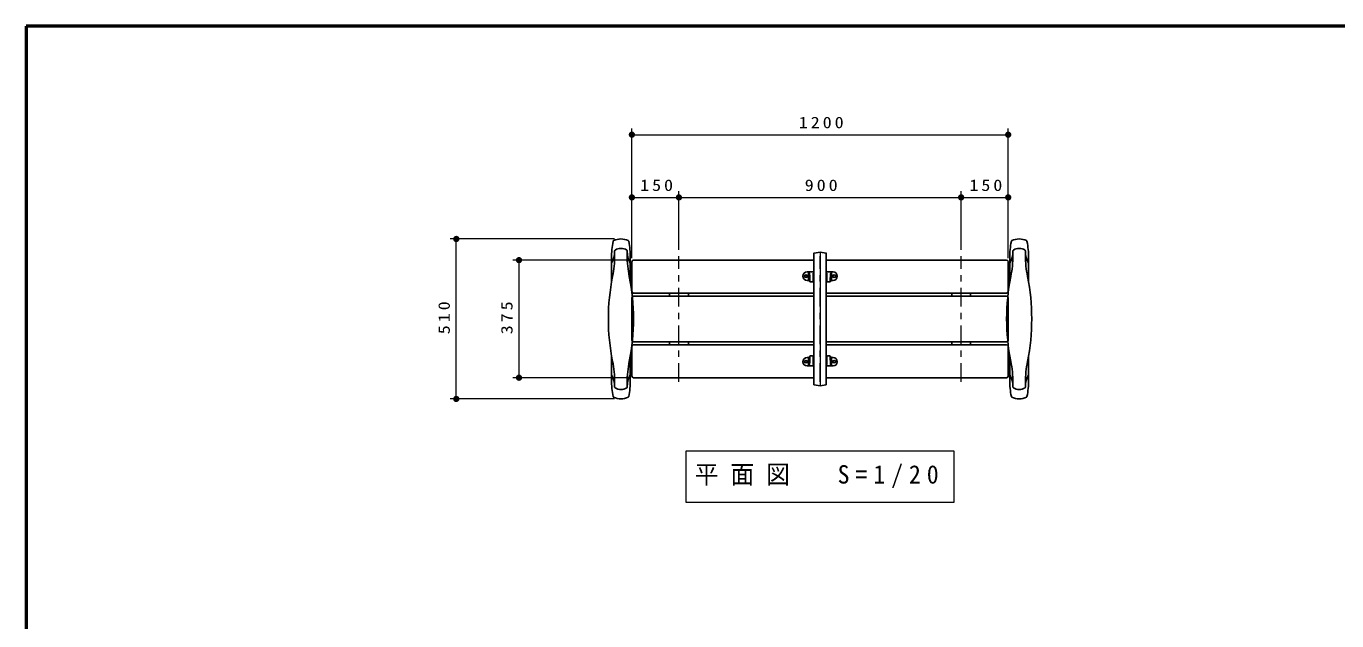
# Model space of a CAD drawing. Units: millimetres on the paper, scale 1:20. Extents: x -385 to 0, y 0 to 267.
# Drawn here: x -385 to -176, y 172.2 to 267 of the extents above; entities that cross this region are included whole.
import ezdxf

# ---------------------------------------------------------------- set-up
doc = ezdxf.new("R2010")
doc.units = ezdxf.units.MM
doc.linetypes.add('USER2', pattern=[6, 3, -1, 1, -1])
doc.layers.add('1_20', color=7, linetype='Continuous', lineweight=25)
doc.layers.add('LY_3', color=7, linetype='Continuous', lineweight=13)
doc.styles.add('ＭＳ ゴシック', font='')
doc.styles.get('ＭＳ ゴシック').set_extended_font_data('MS Gothic')

# ---------------------------------------------------------------- blocks, each defined once
blk = doc.blocks.new('filled_dot')
at = {"color": 0, "linetype": 'Continuous', "lineweight": -2, "const_width": 1.25}
blk.add_lwpolyline([(-0.625, 0, 1), (0.625, 0, 1)], format="xyb", close=True, dxfattribs=at)

msp = doc.modelspace()

# ---------------------------------------------------------------- linework, layer by layer
at = {"layer": '1_20', "lineweight": 13}
for p, q in [((-288.425, 230.033), (-288.425, 250.704)), ((-288.425, 249.704), (-228.425, 249.704)), ((-228.425, 230.033), (-228.425, 250.704)), ((-280.925, 231.357), (-280.925, 240.704)), ((-235.925, 231.357), (-235.925, 240.704)), ((-288.425, 239.704), (-280.925, 239.704)), ((-280.925, 239.704), (-235.925, 239.704)), ((-235.925, 239.704), (-228.425, 239.704)), ((-291.175, 233.083), (-317.425, 233.083)), ((-316.425, 207.574), (-316.425, 233.083)), ((-289.175, 229.704), (-307.425, 229.704)), ((-306.425, 210.954), (-306.425, 229.704)), ((-289.175, 210.954), (-307.425, 210.954)), ((-291.175, 207.574), (-317.425, 207.574)), ((-279.825, 199.257), (-279.825, 191.123)), ((-237.025, 199.257), (-279.825, 199.257)), ((-237.025, 191.123), (-237.025, 199.257)), ((-279.825, 191.123), (-237.025, 191.123))]:
    msp.add_line(p, q, dxfattribs=at)
at = {"layer": '1_20', "color": 4}
for p, q in [((-291.675, 230.068), (-291.675, 226.183)), ((-291.175, 231.185), (-291.175, 230.44)), ((-289.175, 231.185), (-289.175, 230.44)), ((-288.675, 230.068), (-288.675, 226.183)), ((-228.175, 230.068), (-228.175, 226.183)), ((-227.675, 231.185), (-227.675, 230.44)), ((-225.675, 231.185), (-225.675, 230.44)), ((-225.175, 230.068), (-225.175, 226.183)), ((-291.675, 210.59), (-291.675, 214.474)), ((-288.675, 210.59), (-288.675, 214.474)), ((-228.175, 210.59), (-228.175, 214.474)), ((-225.175, 210.59), (-225.175, 214.474)), ((-291.175, 209.472), (-291.175, 210.217)), ((-289.175, 209.472), (-289.175, 210.217)), ((-227.675, 209.472), (-227.675, 210.217)), ((-225.675, 209.472), (-225.675, 210.217))]:
    msp.add_line(p, q, dxfattribs=at)
at = {"layer": '1_20', "linetype": 'USER2', "lineweight": 13}
for p, q in [((-280.925, 210.3), (-280.925, 230.357)), ((-258.425, 210.3), (-258.425, 230.357)), ((-235.925, 210.3), (-235.925, 230.357))]:
    msp.add_line(p, q, dxfattribs=at)
at = {"layer": '1_20', "color": 110}
for p, q in [((-259.425, 209.872), (-259.425, 230.786)), ((-258.425, 230.979), (-259.382, 230.835)), ((-258.425, 230.979), (-257.467, 230.835)), ((-257.425, 230.786), (-257.425, 209.872)), ((-260.5, 227.829), (-259.425, 227.829)), ((-257.425, 227.829), (-256.35, 227.829)), ((-260.5, 226.479), (-260.185, 226.479)), ((-260.257, 227.717), (-260.257, 226.58)), ((-260.163, 226.465), (-260.066, 226.282)), ((-260.061, 226.804), (-260.061, 226.387)), ((-259.621, 226.229), (-259.978, 226.229)), ((-259.521, 226.329), (-259.521, 227.571)), ((-259.471, 227.621), (-259.425, 227.621)), ((-259.425, 227.186), (-259.471, 227.186)), ((-257.425, 227.621), (-257.379, 227.621)), ((-257.379, 227.186), (-257.425, 227.186)), ((-257.329, 226.329), (-257.329, 227.571)), ((-257.229, 226.229), (-256.872, 226.229)), ((-256.789, 226.804), (-256.789, 226.387)), ((-256.687, 226.465), (-256.783, 226.282)), ((-256.35, 226.479), (-256.664, 226.479)), ((-256.593, 227.717), (-256.593, 226.58)), ((-260.5, 214.179), (-260.185, 214.179)), ((-260.257, 212.94), (-260.257, 214.078)), ((-260.163, 214.192), (-260.066, 214.375)), ((-260.061, 213.854), (-260.061, 214.271)), ((-259.621, 214.429), (-259.978, 214.429)), ((-259.521, 214.329), (-259.521, 213.086)), ((-259.425, 213.472), (-259.471, 213.472)), ((-257.379, 213.472), (-257.425, 213.472)), ((-257.329, 214.329), (-257.329, 213.086)), ((-257.229, 214.429), (-256.872, 214.429)), ((-256.789, 213.854), (-256.789, 214.271)), ((-256.687, 214.192), (-256.783, 214.375)), ((-256.35, 214.179), (-256.664, 214.179)), ((-256.593, 212.94), (-256.593, 214.078)), ((-260.5, 212.829), (-259.425, 212.829)), ((-259.471, 213.036), (-259.425, 213.036)), ((-257.425, 213.036), (-257.379, 213.036)), ((-257.425, 212.829), (-256.35, 212.829)), ((-258.425, 209.679), (-259.382, 209.822)), ((-258.425, 209.679), (-257.467, 209.822))]:
    msp.add_line(p, q, dxfattribs=at)
at = {"layer": '1_20', "color": 110, "lineweight": 13}
msp.add_line((-258.425, 230.979), (-258.425, 209.679), dxfattribs=at)
at = {"layer": '1_20'}
for p, q in [((-288.425, 224.704), (-288.425, 229.454)), ((-288.175, 229.704), (-259.425, 229.704)), ((-257.425, 229.704), (-228.675, 229.704)), ((-228.425, 224.704), (-228.425, 229.454)), ((-288.425, 216.954), (-288.425, 223.704)), ((-288.175, 224.454), (-259.425, 224.454)), ((-288.175, 223.954), (-259.425, 223.954)), ((-282.425, 223.954), (-282.425, 224.454)), ((-279.425, 223.954), (-279.425, 224.454)), ((-257.425, 224.454), (-228.675, 224.454)), ((-257.425, 223.954), (-228.675, 223.954)), ((-237.425, 223.954), (-237.425, 224.454)), ((-234.425, 223.954), (-234.425, 224.454)), ((-228.425, 216.954), (-228.425, 223.704)), ((-288.425, 211.204), (-288.425, 215.954)), ((-288.175, 216.704), (-259.425, 216.704)), ((-288.175, 216.204), (-259.425, 216.204)), ((-282.425, 216.204), (-282.425, 216.704)), ((-279.425, 216.204), (-279.425, 216.704)), ((-257.425, 216.704), (-228.675, 216.704)), ((-257.425, 216.204), (-228.675, 216.204)), ((-237.425, 216.204), (-237.425, 216.704)), ((-234.425, 216.204), (-234.425, 216.704)), ((-228.425, 211.204), (-228.425, 215.954)), ((-288.175, 210.954), (-259.425, 210.954)), ((-257.425, 210.954), (-228.675, 210.954))]:
    msp.add_line(p, q, dxfattribs=at)
at = {"layer": '1_20', "color": 110}
for points in [[(-260.257, 227.717), (-260.219, 227.699), (-260.184, 227.676), (-260.154, 227.649), (-260.129, 227.616), (-260.112, 227.579), (-260.1, 227.537), (-260.092, 227.489), (-260.086, 227.433), (-260.081, 227.364), (-260.077, 227.288), (-260.073, 227.208), (-260.07, 227.126), (-260.068, 227.046), (-260.066, 226.97), (-260.064, 226.902), (-260.063, 226.843), (-260.062, 226.798), (-260.061, 226.769), (-260.061, 226.758), (-260.061, 226.768), (-260.061, 226.804)], [(-256.593, 227.717), (-256.63, 227.699), (-256.665, 227.676), (-256.695, 227.649), (-256.72, 227.616), (-256.738, 227.579), (-256.75, 227.537), (-256.758, 227.489), (-256.763, 227.433), (-256.768, 227.364), (-256.773, 227.288), (-256.776, 227.208), (-256.779, 227.126), (-256.782, 227.046), (-256.784, 226.97), (-256.786, 226.902), (-256.787, 226.843), (-256.788, 226.798), (-256.788, 226.769), (-256.789, 226.758), (-256.789, 226.768), (-256.789, 226.804)], [(-260.257, 212.94), (-260.219, 212.959), (-260.184, 212.982), (-260.154, 213.009), (-260.129, 213.041), (-260.112, 213.078), (-260.1, 213.12), (-260.092, 213.169), (-260.086, 213.225), (-260.081, 213.293), (-260.077, 213.369), (-260.073, 213.45), (-260.07, 213.531), (-260.068, 213.611), (-260.066, 213.687), (-260.064, 213.756), (-260.063, 213.814), (-260.062, 213.859), (-260.061, 213.889), (-260.061, 213.9), (-260.061, 213.889), (-260.061, 213.854)], [(-256.593, 212.94), (-256.63, 212.959), (-256.665, 212.982), (-256.695, 213.009), (-256.72, 213.041), (-256.738, 213.078), (-256.75, 213.12), (-256.758, 213.169), (-256.763, 213.225), (-256.768, 213.293), (-256.773, 213.369), (-256.776, 213.45), (-256.779, 213.531), (-256.782, 213.611), (-256.784, 213.687), (-256.786, 213.756), (-256.787, 213.814), (-256.788, 213.859), (-256.788, 213.889), (-256.789, 213.9), (-256.789, 213.889), (-256.789, 213.854)]]:
    msp.add_lwpolyline(points, dxfattribs=at)
at = {"layer": '1_20', "color": 110, "lineweight": 13}
for centre in [(-260.675, 227.154), (-256.175, 227.154), (-260.675, 213.504), (-256.175, 213.504)]:
    msp.add_circle(centre, 0.225, dxfattribs=at)
at = {"layer": '1_20', "color": 110}
for centre in [(-260.675, 227.154), (-256.175, 227.154), (-260.675, 213.504), (-256.175, 213.504)]:
    msp.add_circle(centre, 0.2, dxfattribs=at)
at = {"layer": '1_20', "color": 4}
for centre, radius, start, end in [((-277.773, 230.068), 13.902, 169.05833, 180), ((-291.275, 232.678), 0.15, 116.11733, 169.05833), ((-290.175, 230.434), 2.649, 63.88267, 116.11733), ((-289.075, 232.678), 0.15, 10.94167, 63.88267), ((-302.577, 230.068), 13.902, 0, 10.94167), ((-214.273, 230.068), 13.902, 169.05833, 180), ((-227.775, 232.678), 0.15, 116.11733, 169.05833), ((-226.675, 230.434), 2.649, 63.88267, 116.11733), ((-225.575, 232.678), 0.15, 10.94167, 63.88267), ((-239.077, 230.068), 13.902, 0, 10.94167), ((-294.98, 231.089), 3.805, 330.87712, 0), ((-308.273, 230.44), 17.098, 348.70424, 0), ((-291.025, 231.185), 0.15, 122.77908, 180), ((-290.175, 229.865), 1.72, 57.22092, 122.77908), ((-289.325, 231.185), 0.15, 0, 57.22092), ((-285.37, 231.089), 3.805, 180, 209.12288), ((-272.076, 230.44), 17.098, 180, 191.29576), ((-231.48, 231.089), 3.805, 330.87712, 0), ((-244.773, 230.44), 17.098, 348.70424, 0), ((-227.525, 231.185), 0.15, 122.77908, 180), ((-226.675, 229.865), 1.72, 57.22092, 122.77908), ((-225.825, 231.185), 0.15, 0, 57.22092), ((-221.87, 231.089), 3.805, 180, 209.12288), ((-208.576, 230.44), 17.098, 180, 191.29576), ((-257.649, 220.329), 34.526, 168.70424, 191.29576), ((-322.7, 220.329), 34.526, 348.70424, 11.29576), ((-194.149, 220.329), 34.526, 168.70424, 191.29576), ((-259.2, 220.329), 34.526, 348.70424, 11.29576), ((-308.273, 210.217), 17.098, 0, 11.29576), ((-272.076, 210.217), 17.098, 168.70424, 180), ((-244.773, 210.217), 17.098, 0, 11.29576), ((-208.576, 210.217), 17.098, 168.70424, 180), ((-294.98, 209.568), 3.805, 0, 29.12288), ((-285.37, 209.568), 3.805, 150.87712, 180), ((-231.48, 209.568), 3.805, 0, 29.12288), ((-221.87, 209.568), 3.805, 150.87712, 180), ((-277.773, 210.59), 13.902, 180, 190.94167), ((-291.025, 209.472), 0.15, 180, 237.22092), ((-290.175, 210.792), 1.72, 237.22092, 302.77908), ((-289.325, 209.472), 0.15, 302.77908, 0), ((-302.577, 210.59), 13.902, 349.05833, 0), ((-214.273, 210.59), 13.902, 180, 190.94167), ((-227.525, 209.472), 0.15, 180, 237.22092), ((-226.675, 210.792), 1.72, 237.22092, 302.77908), ((-225.825, 209.472), 0.15, 302.77908, 0), ((-239.077, 210.59), 13.902, 349.05833, 0), ((-291.275, 207.979), 0.15, 190.94167, 243.88267), ((-290.175, 210.223), 2.649, 243.88267, 296.11733), ((-289.075, 207.979), 0.15, 296.11733, 349.05833), ((-227.775, 207.979), 0.15, 190.94167, 243.88267), ((-226.675, 210.223), 2.649, 243.88267, 296.11733), ((-225.575, 207.979), 0.15, 296.11733, 349.05833)]:
    msp.add_arc(centre, radius, start, end, dxfattribs=at)
at = {"layer": '1_20', "color": 110}
for centre, radius, start, end in [((-259.375, 230.786), 0.05, 98.53077, 180), ((-257.475, 230.786), 0.05, 0, 81.46923), ((-260.5, 227.154), 0.675, 90, 270), ((-256.35, 227.154), 0.675, 270, 90), ((-260.185, 226.454), 0.025, 27.86749, 90), ((-259.978, 226.329), 0.1, 207.86749, 270), ((-259.621, 226.329), 0.1, 270, 0), ((-259.471, 227.571), 0.05, 90, 180), ((-259.471, 227.136), 0.05, 90, 180), ((-257.379, 227.571), 0.05, 359.99999, 90), ((-257.379, 227.136), 0.05, 0, 90), ((-257.229, 226.329), 0.1, 180, 270), ((-256.872, 226.329), 0.1, 270, 332.13251), ((-256.664, 226.454), 0.025, 90, 152.13251), ((-260.5, 213.504), 0.675, 90, 270), ((-260.185, 214.204), 0.025, 270, 332.13251), ((-259.978, 214.329), 0.1, 90, 152.13251), ((-259.621, 214.329), 0.1, 0, 90), ((-259.471, 213.522), 0.05, 180, 270), ((-257.379, 213.522), 0.05, 270, 0), ((-257.229, 214.329), 0.1, 90, 180), ((-256.872, 214.329), 0.1, 27.86749, 90), ((-256.664, 214.204), 0.025, 207.86749, 270), ((-256.35, 213.504), 0.675, 270, 90), ((-259.471, 213.086), 0.05, 180, 270), ((-257.379, 213.086), 0.05, 270, 0.00001), ((-259.375, 209.872), 0.05, 180, 261.46923), ((-257.475, 209.872), 0.05, 278.53077, 0)]:
    msp.add_arc(centre, radius, start, end, dxfattribs=at)
at = {"layer": '1_20'}
for centre, start, end in [((-288.175, 229.454), 90, 180), ((-228.675, 229.454), 0, 90), ((-288.175, 224.704), 180, 270), ((-288.175, 223.704), 90, 180), ((-228.675, 224.704), 270, 0), ((-228.675, 223.704), 0, 90), ((-288.175, 216.954), 180, 270), ((-288.175, 215.954), 90, 180), ((-228.675, 216.954), 270, 0), ((-228.675, 215.954), 0, 90), ((-288.175, 211.204), 180, 270), ((-228.675, 211.204), 270, 0)]:
    msp.add_arc(centre, 0.25, start, end, dxfattribs=at)
at = {"layer": 'LY_3', "lineweight": 50}
for p, q in [((-385, 267), (-385, 0)), ((0, 267), (-385, 267))]:
    msp.add_line(p, q, dxfattribs=at)

# ---------------------------------------------------------------- block references
at = {"layer": '1_20', "lineweight": 13, "xscale": 0.4, "yscale": 0.4}
for p in [(-288.425, 249.704), (-288.425, 239.704), (-280.925, 239.704), (-235.925, 239.704)]:
    msp.add_blockref('filled_dot', p, dxfattribs=at)
for p, rotation in [((-228.425, 249.704), 180), ((-280.925, 239.704), 180), ((-235.925, 239.704), 180), ((-228.425, 239.704), 180), ((-316.425, 233.083), 270), ((-306.425, 229.704), 270), ((-306.425, 210.954), 90), ((-316.425, 207.574), 90)]:
    msp.add_blockref('filled_dot', p, dxfattribs=dict(at, rotation=rotation))

# ---------------------------------------------------------------- texts
at = {"layer": '1_20', "style": 'ＭＳ ゴシック'}
for s, insert, char_height, attachment_point in [('\\T1.33;\\W1.15;1200', (-258.004, 250.704), 1.833, 8), ('\\T1.33;\\W1.15;150', (-284.254, 240.704), 1.833, 8), ('\\T1.33;\\W1.15;900', (-258.008, 240.704), 1.833, 8), ('\\T1.33;\\W1.15;150', (-231.754, 240.704), 1.833, 8), ('\\T1.5;\\W0.95;平面図\u3000S=1/20', (-278.425, 195.19), 2.933, 4)]:
    msp.add_mtext(s, dxfattribs=dict(at, insert=insert, char_height=char_height, attachment_point=attachment_point))
at = {"layer": '1_20', "char_height": 1.833, "attachment_point": 8, "rotation": 90, "style": 'ＭＳ ゴシック'}
for s, insert in [('\\T1.33;\\W1.15;510', (-317.425, 220.75)), ('\\T1.33;\\W1.15;375', (-307.425, 220.745))]:
    msp.add_mtext(s, dxfattribs=dict(at, insert=insert))

doc.saveas('drawing.dxf')
